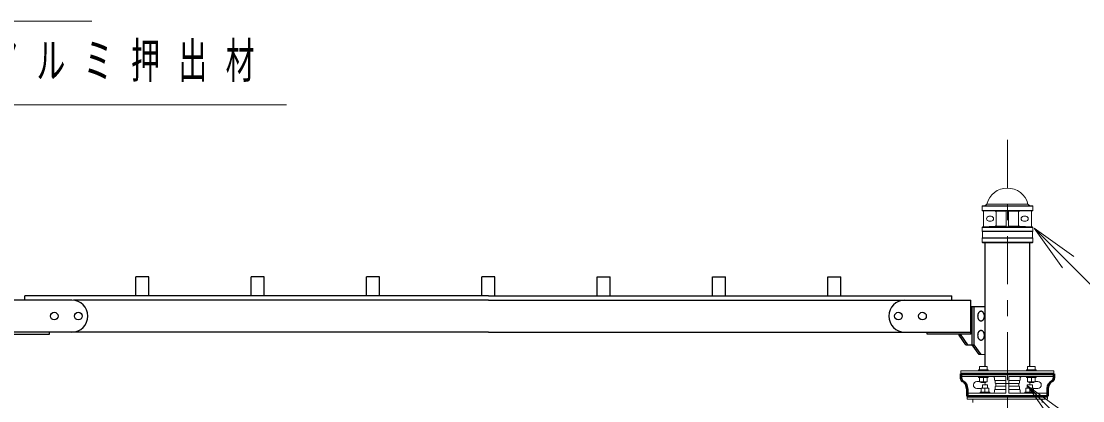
# Model space of a CAD drawing. Units: millimetres on the paper, scale 1:50. Extents: x -365 to 10, y -38 to 257.
# Drawn here: x -195.7 to -129.4, y 102.2 to 125.9 of the extents above; entities that cross this region are included whole.
import ezdxf

# ---------------------------------------------------------------- set-up
doc = ezdxf.new("R2010")
doc.units = ezdxf.units.MM
doc.linetypes.add('USER2', pattern=[6, 3, -1, 1, -1])
doc.layers.add('LY_1', color=7, linetype='Continuous', lineweight=25)
doc.styles.add('ＭＳ ゴシック', font='')
doc.styles.get('ＭＳ ゴシック').set_extended_font_data('MS Gothic')

msp = doc.modelspace()

# ---------------------------------------------------------------- linework, layer by layer
at = {"layer": 'LY_1', "linetype": 'USER2', "lineweight": 13}
msp.add_line((-134.091, 55.48), (-134.091, 118.704), dxfattribs=at)
at = {"layer": 'LY_1', "lineweight": 13}
for p, q in [((-135.671, 114.342), (-135.651, 114.362)), ((-135.671, 114.342), (-135.671, 114.082)), ((-135.671, 114.342), (-132.511, 114.342)), ((-135.671, 114.082), (-132.511, 114.082)), ((-135.671, 114.082), (-135.651, 114.062)), ((-135.651, 114.362), (-132.531, 114.362)), ((-135.651, 114.062), (-134.829, 114.026)), ((-135.651, 114.062), (-132.531, 114.062)), ((-135.591, 114.058), (-135.591, 113.066)), ((-135.489, 114.362), (-135.371, 114.48)), ((-135.371, 114.48), (-132.811, 114.48)), ((-134.791, 114.024), (-134.161, 114.024)), ((-134.791, 113.986), (-134.791, 113.137)), ((-134.161, 114.022), (-134.161, 113.102)), ((-133.391, 114.024), (-134.021, 114.024)), ((-134.021, 114.022), (-134.021, 113.102)), ((-133.391, 113.986), (-133.391, 113.137)), ((-132.531, 114.062), (-133.353, 114.026)), ((-132.693, 114.362), (-132.811, 114.48)), ((-132.591, 114.058), (-132.591, 113.066)), ((-132.531, 114.362), (-132.511, 114.342)), ((-132.531, 114.062), (-132.511, 114.082)), ((-132.511, 114.342), (-132.511, 114.082)), ((-135.241, 113.712), (-135.101, 113.712)), ((-135.241, 113.412), (-135.101, 113.412)), ((-132.941, 113.712), (-133.081, 113.712)), ((-132.941, 113.412), (-133.081, 113.412)), ((-135.631, 113.062), (-135.671, 113.022)), ((-135.671, 113.022), (-132.511, 113.022)), ((-135.671, 113.022), (-135.671, 112.782)), ((-135.671, 112.782), (-132.511, 112.782)), ((-135.671, 112.782), (-135.651, 112.762)), ((-135.651, 112.762), (-132.531, 112.762)), ((-135.651, 112.762), (-135.651, 112.362)), ((-135.631, 113.062), (-134.829, 113.097)), ((-135.631, 113.062), (-132.551, 113.062)), ((-134.791, 113.098), (-134.161, 113.098)), ((-133.391, 113.098), (-134.021, 113.098)), ((-132.551, 113.062), (-133.353, 113.097)), ((-132.551, 113.062), (-132.511, 113.022)), ((-132.511, 112.782), (-132.531, 112.762)), ((-132.531, 112.762), (-132.531, 112.362)), ((-132.511, 113.022), (-132.511, 112.782)), ((-132.422, 112.962), (-130.301, 110.841)), ((-132.422, 112.962), (-129.947, 111.194)), ((-130.655, 110.487), (-132.422, 112.962)), ((-135.651, 112.362), (-135.671, 112.342)), ((-135.671, 112.342), (-132.511, 112.342)), ((-135.671, 112.342), (-135.671, 112.102)), ((-135.671, 112.102), (-132.511, 112.102)), ((-135.671, 112.102), (-135.631, 112.062)), ((-135.651, 112.362), (-132.531, 112.362)), ((-135.631, 112.062), (-132.551, 112.062)), ((-132.511, 112.102), (-132.551, 112.062)), ((-132.531, 112.362), (-132.511, 112.342)), ((-132.511, 112.342), (-132.511, 112.102)), ((-136.991, 104.06), (-136.991, 103.88)), ((-131.191, 104.06), (-136.991, 104.06)), ((-135.291, 104.124), (-135.891, 104.124)), ((-135.891, 104.124), (-135.891, 104.06)), ((-135.831, 104.324), (-135.831, 104.124)), ((-135.351, 104.324), (-135.831, 104.324)), ((-135.351, 104.324), (-135.351, 104.124)), ((-135.291, 104.124), (-135.291, 104.06)), ((-132.291, 104.124), (-132.891, 104.124)), ((-132.891, 104.124), (-132.891, 104.06)), ((-132.351, 104.324), (-132.831, 104.324)), ((-132.831, 104.324), (-132.831, 104.124)), ((-132.351, 104.324), (-132.351, 104.124)), ((-132.291, 104.124), (-132.291, 104.06)), ((-131.191, 104.06), (-131.191, 103.88)), ((-136.991, 103.7), (-134.181, 103.7)), ((-135.991, 103.4), (-135.831, 103.4)), ((-135.891, 103.636), (-135.891, 103.7)), ((-135.891, 103.636), (-135.291, 103.636)), ((-135.831, 103.376), (-135.831, 103.636)), ((-135.591, 103.376), (-135.591, 103.636)), ((-135.351, 103.376), (-135.351, 103.636)), ((-135.291, 103.636), (-135.291, 103.7)), ((-134.891, 103.6), (-134.891, 103.48)), ((-134.851, 103.46), (-134.891, 103.48)), ((-134.181, 103.46), (-134.851, 103.46)), ((-134.851, 103.46), (-134.851, 103.28)), ((-134.181, 103.7), (-134.181, 102.66)), ((-134.001, 103.7), (-134.001, 102.66)), ((-131.191, 103.7), (-134.001, 103.7)), ((-134.001, 103.46), (-133.331, 103.46)), ((-133.331, 103.46), (-133.291, 103.48)), ((-133.331, 103.46), (-133.331, 103.28)), ((-133.291, 103.6), (-133.291, 103.48)), ((-132.891, 103.636), (-132.891, 103.7)), ((-132.291, 103.636), (-132.891, 103.636)), ((-132.831, 103.376), (-132.831, 103.636)), ((-132.591, 103.376), (-132.591, 103.636)), ((-132.351, 103.376), (-132.351, 103.636)), ((-132.191, 103.4), (-132.351, 103.4)), ((-132.291, 103.636), (-132.291, 103.7)), ((-135.991, 102.96), (-135.731, 102.96)), ((-135.831, 103.376), (-135.351, 103.376)), ((-135.791, 102.724), (-135.191, 102.724)), ((-135.791, 102.724), (-135.791, 102.66)), ((-135.751, 103.324), (-135.751, 103.376)), ((-135.751, 103.324), (-135.431, 103.324)), ((-135.731, 102.984), (-135.251, 102.984)), ((-135.731, 102.984), (-135.731, 102.724)), ((-135.331, 103.18), (-135.651, 103.18)), ((-135.651, 103.18), (-135.651, 102.984)), ((-135.491, 102.984), (-135.491, 102.724)), ((-135.431, 103.324), (-135.431, 103.376)), ((-135.331, 103.18), (-135.331, 102.984)), ((-135.251, 102.984), (-135.251, 102.724)), ((-135.191, 102.724), (-135.191, 102.66)), ((-134.891, 102.88), (-134.851, 102.9)), ((-134.891, 102.88), (-134.891, 102.76)), ((-134.811, 103.26), (-134.851, 103.28)), ((-134.851, 103.08), (-134.811, 103.1)), ((-134.851, 103.08), (-134.851, 102.9)), ((-134.181, 102.9), (-134.851, 102.9)), ((-134.181, 103.26), (-134.811, 103.26)), ((-134.811, 103.26), (-134.811, 103.1)), ((-134.181, 103.1), (-134.811, 103.1)), ((-134.041, 103.26), (-134.141, 103.26)), ((-134.001, 103.26), (-133.371, 103.26)), ((-134.001, 103.1), (-133.371, 103.1)), ((-134.001, 102.9), (-133.331, 102.9)), ((-133.371, 103.26), (-133.331, 103.28)), ((-133.371, 103.26), (-133.371, 103.1)), ((-133.331, 103.08), (-133.371, 103.1)), ((-133.331, 103.08), (-133.331, 102.9)), ((-133.291, 102.88), (-133.331, 102.9)), ((-133.291, 102.88), (-133.291, 102.76)), ((-132.991, 102.724), (-132.991, 102.66)), ((-132.991, 102.724), (-132.391, 102.724)), ((-132.451, 102.984), (-132.931, 102.984)), ((-132.931, 102.984), (-132.931, 102.724)), ((-132.851, 103.18), (-132.851, 102.984)), ((-132.531, 103.18), (-132.851, 103.18)), ((-132.351, 103.376), (-132.831, 103.376)), ((-132.827, 103.121), (-130.723, 100.982)), ((-132.827, 103.121), (-130.367, 101.333)), ((-131.079, 100.632), (-132.827, 103.121)), ((-132.751, 103.324), (-132.751, 103.376)), ((-132.431, 103.324), (-132.751, 103.324)), ((-132.691, 102.984), (-132.691, 102.724)), ((-132.531, 103.18), (-132.531, 102.984)), ((-132.451, 102.984), (-132.451, 102.724)), ((-132.191, 102.96), (-132.451, 102.96)), ((-132.431, 103.324), (-132.431, 103.376)), ((-132.391, 102.724), (-132.391, 102.66)), ((-136.591, 102.66), (-134.181, 102.66)), ((-136.591, 102.48), (-136.591, 102.3)), ((-136.591, 102.48), (-131.591, 102.48)), ((-136.591, 102.3), (-131.591, 102.3)), ((-136.254, 102.3), (-136.254, 102.08)), ((-131.591, 102.66), (-134.001, 102.66)), ((-131.928, 102.3), (-131.928, 102.08)), ((-131.591, 102.48), (-131.591, 102.3))]:
    msp.add_line(p, q, dxfattribs=at)
at = {"layer": 'LY_1'}
for p, q in [((-135.489, 112.062), (-135.489, 104.324)), ((-132.693, 104.324), (-132.693, 112.062)), ((-166.491, 108.48), (-192.391, 108.48)), ((-166.491, 108.48), (-140.491, 108.48)), ((-166.491, 106.48), (-192.491, 106.48)), ((-166.491, 106.48), (-140.491, 106.48))]:
    msp.add_line(p, q, dxfattribs=at)
at = {"layer": 'LY_1', "color": 40}
for p, q in [((-187.691, 109.94), (-188.491, 109.94)), ((-188.491, 108.74), (-188.491, 109.94)), ((-187.691, 108.74), (-187.691, 109.94)), ((-180.491, 109.94), (-181.291, 109.94)), ((-181.291, 108.74), (-181.291, 109.94)), ((-180.491, 108.74), (-180.491, 109.94)), ((-173.291, 109.94), (-174.091, 109.94)), ((-174.091, 108.74), (-174.091, 109.94)), ((-173.291, 108.74), (-173.291, 109.94)), ((-166.091, 109.94), (-166.891, 109.94)), ((-166.891, 108.74), (-166.891, 109.94)), ((-166.091, 108.74), (-166.091, 109.94)), ((-159.691, 109.94), (-158.891, 109.94)), ((-159.691, 108.74), (-159.691, 109.94)), ((-158.891, 108.74), (-158.891, 109.94)), ((-152.491, 109.94), (-151.691, 109.94)), ((-152.491, 108.74), (-152.491, 109.94)), ((-151.691, 108.74), (-151.691, 109.94)), ((-145.291, 109.94), (-144.491, 109.94)), ((-145.291, 108.74), (-145.291, 109.94)), ((-144.491, 108.74), (-144.491, 109.94)), ((-166.491, 108.74), (-195.431, 108.74)), ((-195.431, 108.48), (-195.431, 108.74)), ((-166.491, 108.74), (-137.551, 108.74)), ((-137.551, 108.48), (-137.551, 108.74))]:
    msp.add_line(p, q, dxfattribs=at)
at = {"layer": 'LY_1', "color": 4}
for p, q in [((-192.491, 108.48), (-196.611, 108.48)), ((-140.491, 108.48), (-136.371, 108.48)), ((-136.371, 106.36), (-136.371, 108.48)), ((-136.371, 108.08), (-135.489, 108.08)), ((-136.286, 105.68), (-136.286, 108.08)), ((-136.158, 105.68), (-136.158, 108.08)), ((-192.491, 106.48), (-196.611, 106.48)), ((-196.611, 106.36), (-193.891, 106.36)), ((-193.891, 106.36), (-193.891, 106.48)), ((-140.491, 106.48), (-136.371, 106.48)), ((-139.091, 106.36), (-139.091, 106.48)), ((-136.371, 106.36), (-139.091, 106.36)), ((-137.106, 106.28), (-137.106, 106.36)), ((-137.106, 106.28), (-136.979, 106.28)), ((-136.681, 105.68), (-137.106, 106.28)), ((-136.979, 106.28), (-136.979, 106.36)), ((-136.554, 105.68), (-136.979, 106.28)), ((-136.681, 105.68), (-136.158, 105.68)), ((-135.861, 105.08), (-136.286, 105.68)), ((-135.734, 105.08), (-136.158, 105.68))]:
    msp.add_line(p, q, dxfattribs=at)
at = {"layer": 'LY_1', "color": 4, "lineweight": 13}
msp.add_line((-135.861, 105.08), (-135.489, 105.08), dxfattribs=at)
at = {"layer": 'LY_1', "color": 140, "lineweight": 50}
for p, q in [((-136.991, 103.88), (-136.991, 103.596)), ((-136.991, 103.88), (-131.191, 103.88)), ((-131.191, 103.88), (-131.191, 103.596)), ((-136.591, 102.94), (-136.591, 102.48)), ((-131.591, 102.94), (-131.591, 102.48)), ((-136.591, 102.48), (-131.591, 102.48))]:
    msp.add_line(p, q, dxfattribs=at)
at = {"layer": 'LY_1', "lineweight": 13}
for points in [[(-220.317, 115.119), (-209.537, 125.899), (-191.252, 125.899)], [(-213.904, 112.68), (-206.088, 120.673), (-179.088, 120.673)], [(-132.422, 112.962), (-124.652, 105.192), (-97.652, 105.192)], [(-132.827, 103.121), (-124.612, 94.768), (-97.612, 94.768)]]:
    msp.add_lwpolyline(points, dxfattribs=at)
at = {"layer": 'LY_1', "color": 4}
for points in [[(-135.734, 107.78), (-135.752, 107.778), (-135.771, 107.775), (-135.789, 107.769), (-135.807, 107.761), (-135.824, 107.751), (-135.84, 107.739), (-135.856, 107.725), (-135.87, 107.709), (-135.884, 107.692), (-135.897, 107.672), (-135.908, 107.652), (-135.918, 107.63), (-135.926, 107.606), (-135.933, 107.582), (-135.939, 107.557), (-135.943, 107.532), (-135.945, 107.506), (-135.946, 107.48), (-135.945, 107.453), (-135.943, 107.427), (-135.939, 107.402), (-135.933, 107.377), (-135.926, 107.353), (-135.918, 107.33), (-135.908, 107.308), (-135.897, 107.287), (-135.884, 107.267), (-135.87, 107.25), (-135.856, 107.234), (-135.84, 107.22), (-135.824, 107.208), (-135.807, 107.198), (-135.789, 107.19), (-135.771, 107.184), (-135.752, 107.181), (-135.734, 107.18), (-135.716, 107.181), (-135.697, 107.184), (-135.679, 107.19), (-135.661, 107.198), (-135.644, 107.208), (-135.628, 107.22), (-135.612, 107.234), (-135.598, 107.25), (-135.584, 107.267), (-135.572, 107.287), (-135.56, 107.308), (-135.55, 107.33), (-135.542, 107.353), (-135.535, 107.377), (-135.529, 107.402), (-135.525, 107.427), (-135.523, 107.453), (-135.522, 107.48), (-135.523, 107.506), (-135.525, 107.532), (-135.529, 107.557), (-135.535, 107.582), (-135.542, 107.606), (-135.55, 107.63), (-135.56, 107.652), (-135.572, 107.672), (-135.584, 107.692), (-135.598, 107.709), (-135.612, 107.725), (-135.628, 107.739), (-135.644, 107.751), (-135.661, 107.761), (-135.679, 107.769), (-135.697, 107.775), (-135.716, 107.778)], [(-135.734, 106.58), (-135.752, 106.578), (-135.771, 106.575), (-135.789, 106.569), (-135.807, 106.561), (-135.824, 106.551), (-135.84, 106.539), (-135.856, 106.525), (-135.87, 106.509), (-135.884, 106.492), (-135.897, 106.472), (-135.908, 106.452), (-135.918, 106.43), (-135.926, 106.406), (-135.933, 106.382), (-135.939, 106.357), (-135.943, 106.332), (-135.945, 106.306), (-135.946, 106.28), (-135.945, 106.253), (-135.943, 106.227), (-135.939, 106.202), (-135.933, 106.177), (-135.926, 106.153), (-135.918, 106.13), (-135.908, 106.108), (-135.897, 106.087), (-135.884, 106.067), (-135.87, 106.05), (-135.856, 106.034), (-135.84, 106.02), (-135.824, 106.008), (-135.807, 105.998), (-135.789, 105.99), (-135.771, 105.984), (-135.752, 105.981), (-135.734, 105.98), (-135.716, 105.981), (-135.697, 105.984), (-135.679, 105.99), (-135.661, 105.998), (-135.644, 106.008), (-135.628, 106.02), (-135.612, 106.034), (-135.598, 106.05), (-135.584, 106.067), (-135.572, 106.087), (-135.56, 106.108), (-135.55, 106.13), (-135.542, 106.153), (-135.535, 106.177), (-135.529, 106.202), (-135.525, 106.227), (-135.523, 106.253), (-135.522, 106.28), (-135.523, 106.306), (-135.525, 106.332), (-135.529, 106.357), (-135.535, 106.382), (-135.542, 106.406), (-135.55, 106.43), (-135.56, 106.452), (-135.572, 106.472), (-135.584, 106.492), (-135.598, 106.509), (-135.612, 106.525), (-135.628, 106.539), (-135.644, 106.551), (-135.661, 106.561), (-135.679, 106.569), (-135.697, 106.575), (-135.716, 106.578)]]:
    msp.add_lwpolyline(points, close=True, dxfattribs=at)
for centre in [(-193.591, 107.48), (-192.091, 107.48), (-140.891, 107.48), (-139.391, 107.48)]:
    msp.add_circle(centre, 0.24, dxfattribs=at)
at = {"layer": 'LY_1', "lineweight": 13}
for centre, radius, start, end in [((-134.091, 114.16), 1.319, 14.00253, 165.99746), ((-134.831, 113.986), 0.04, 0, 87.5), ((-134.201, 114.022), 0.04, 0, 90), ((-133.981, 114.022), 0.04, 90, 180), ((-133.351, 113.986), 0.04, 92.5, 180), ((-135.241, 113.562), 0.15, 90, 270), ((-135.101, 113.562), 0.15, 270, 90), ((-133.081, 113.562), 0.15, 90, 270), ((-132.941, 113.562), 0.15, 270, 90), ((-134.831, 113.137), 0.04, 272.5, 0), ((-134.201, 113.102), 0.04, 270, 0), ((-133.981, 113.102), 0.04, 180, 270), ((-133.351, 113.137), 0.04, 180, 267.5), ((-135.991, 103.18), 0.22, 90.00001, 267.3386), ((-134.991, 103.6), 0.1, 0, 90), ((-133.191, 103.6), 0.1, 89.99999, 180), ((-132.191, 103.18), 0.22, 270, 90), ((-135.691, 103.18), 0.22, 0.00016, 40.88696), ((-134.991, 102.76), 0.1, 270, 0), ((-133.191, 102.76), 0.1, 179.99999, 270), ((-132.491, 103.18), 0.22, 139.11303, 179.99984)]:
    msp.add_arc(centre, radius, start, end, dxfattribs=at)
at = {"layer": 'LY_1', "color": 4}
for centre, start, end in [((-192.491, 107.48), 270, 90), ((-140.491, 107.48), 90, 270)]:
    msp.add_arc(centre, 1, start, end, dxfattribs=at)
at = {"layer": 'LY_1', "color": 140, "lineweight": 50}
for centre, radius, start, end in [((-136.791, 103.596), 0.2, 180, 242.74229), ((-137.129, 102.94), 0.538, 0, 62.74229), ((-131.053, 102.94), 0.538, 117.25771, 179.99999), ((-131.391, 103.596), 0.2, 297.25771, 0)]:
    msp.add_arc(centre, radius, start, end, dxfattribs=at)

# ---------------------------------------------------------------- texts
at = {"layer": 'LY_1', "insert": (-206.505, 123.323), "char_height": 2.199, "attachment_point": 4, "style": 'ＭＳ ゴシック'}
msp.add_mtext('\\T1.64;\\W0.6;屋根：アルミ押出材', dxfattribs=at)

doc.saveas('drawing.dxf')
